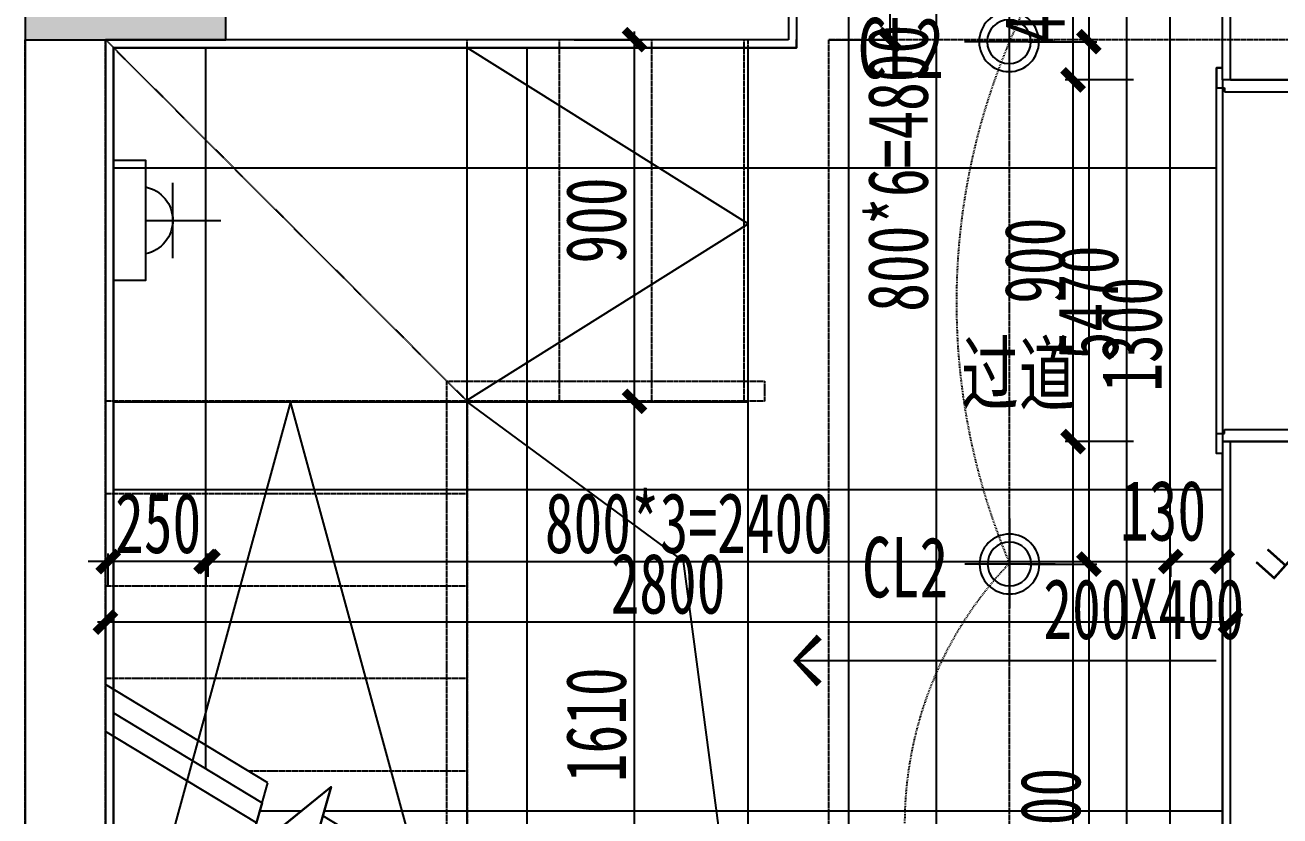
# Model space of a CAD drawing. Extents: x -255202 to 66368, y -6372500 to 603.
# Drawn here: x -127801 to -124678, y -3191216 to -3189248 of the extents above; entities that cross this region are included whole.
import ezdxf

# ---------------------------------------------------------------- set-up
doc = ezdxf.new("R2010")
doc.units = 0
doc.header["$LTSCALE"] = 10
doc.header["$MEASUREMENT"] = 0
for name, pattern in [('$0$DASH', [0.35, 0.25, -0.1]), ('ABOVE', [0.4, 0.2, -0.2]), ('CONTINOUS', [0]), ('DASH', [0.35, 0.25, -0.1]), ('DOTE', [2.4200000000000004, 2, -0.2, 0.02, -0.2]), ('改L~-3.2D$0$__DASH', [0.35, 0.25, -0.1])]:
    doc.linetypes.add(name, pattern=pattern)
for name, color, linetype in [('A-HACH（图案填充）', 8, 'Continuous'), ('A-LIFT-strs（楼电梯）', 8, 'Continuous'), ('A-TEXT（房间空间名称）', 67, 'Continuous'), ('A-WALL-stru（结构墙柱）', 10, 'Continuous'), ('A-WALL（砌体墙）', 7, 'Continuous'), ('A-墙体完成面', 15, 'Continuous'), ('A-建筑墙体', 255, 'Continuous'), ('A-门框', 251, 'Continuous'), ('D-地面材料', 250, 'Continuous'), ('DIM-地面材质放线', 149, 'Continuous'), ('DIM-开关定位', 149, 'Continuous'), ('DIM-灯具定位', 149, 'Continuous'), ('DIM_LEAD', 3, 'Continuous'), ('E-开关示意', 34, 'Continuous'), ('E-插座示意', 34, 'Continuous'), ('G-BEAM', 4, 'DASH'), ('G-BEAM_CON', 4, 'Continuous'), ('G-WALL', 50, 'Continuous'), ('G-WALL_HATCH', 33, 'Continuous'), ('L~1D$0$A-LIFT-strs（楼电梯）', 2, 'Continuous'), ('T-天花造型', 45, 'Continuous'), ('T-灯具、灯带', 13, 'Continuous'), ('W-文字', 67, 'Continuous'), ('墙体定位图', 7, 'Continuous'), ('天花布置图', 7, 'Continuous'), ('改L~-3.2(-6)D$0$A-LIFT-strs（楼电梯）', 8, 'Continuous'), ('改L~-3.2D$0$A-LIFT-strs（楼电梯）', 2, 'Continuous')]:
    doc.layers.add(name, color=color, linetype=linetype)
doc.styles.add('arch', font='romans.shx', dxfattribs={"width": 0.75})
doc.styles.add('样式222', font='', dxfattribs={"width": 0.7})
doc.styles.add('细黑体', font='', dxfattribs={"width": 0.7})
doc.styles.get('样式222').set_extended_font_data('STXihei')
doc.styles.get('细黑体').set_extended_font_data('STXihei')
doc.dimstyles.new('DK-50', dxfattribs={"dimscale": 50, "dimtxt": 3, "dimasz": 1, "dimexe": 0.4, "dimexo": 0.4, "dimgap": 0.4, "dimtad": 1, "dimtoh": 1, "dimdec": 0, "dimrnd": 5, "dimdsep": 46, "dimtxsty": '样式222', "dimblk": 'ARCHTICK', "dimcen": 3, "dimdle": 0.4, "dimclrd": 149, "dimclre": 149, "dimclrt": 149, "dimadec": 0, "dimazin": 0, "dimtfac": 1, "dimtdec": 0, "dimtix": 1, "dimtmove": 2, "dimatfit": 3, "dimldrblk": 'ARCHTICK', "dimfxl": 3, "dimfxlon": 1, "dimtvp": 1, "dimtolj": 1, "dimtzin": 0, "dimarcsym": 0})
doc.dimstyles.new('TC-DIM', dxfattribs={"dimscale": 0, "dimtxt": 2.5, "dimasz": 1.199999999999999, "dimexe": 1.199999999999999, "dimexo": 0, "dimgap": 0.5, "dimtad": 1, "dimdec": 0, "dimlfac": -1, "dimzin": 9, "dimdsep": 46, "dimtxsty": 'arch', "dimblk1": 'ARCHTICK', "dimblk2": 'ARCHTICK', "dimsah": 1, "dimcen": 2, "dimdle": 1.199999999999999, "dimclrd": 67, "dimclre": 67, "dimclrt": 67, "dimadec": 0, "dimazin": 0, "dimtfac": 1, "dimtdec": 0, "dimtmove": 0, "dimatfit": 3, "dimldrblk": 'ARCHTICK', "dimfxl": 8, "dimtolj": 1, "dimtzin": 0, "dimarcsym": 0})

# ---------------------------------------------------------------- blocks, each defined once
blk = doc.blocks.new('rte3rte')
at = {"color": 8}
blk.add_line((2058.033469666706, -1088.3056456196), (2060.279870077248, -1088.305645619599), dxfattribs=at)
blk.add_lwpolyline([(2059.167000995587, -1087.169464030287), (2059.167000996178, -1089.40047330323)], dxfattribs=at)
at = {"layer": 'T-灯具、灯带', "ltscale": 0.3}
for radius in [0.7450963839488716, 0.5450963839488716]:
    blk.add_circle((2059.167000995539, -1088.305645619599), radius, dxfattribs=at)
blk = doc.blocks.new('RDHGFHFDGDSFAS')
at = {"layer": 'A-建筑墙体'}
blk.add_line((730648.4439332109, -222639.7118989716), (730648.4439332109, -222639.7118989716), dxfattribs=at)
at = {"layer": 'T-灯具、灯带', "color": 250}
for p, q in [((730488.2591261596, -222539.7118989717), (730488.2591261596, -222352.2118989718)), ((730394.5091261596, -222472.1552580652), (730582.0091261596, -222472.1552580652))]:
    blk.add_line(p, q, dxfattribs=at)
at = {"layer": 'T-灯具、灯带', "color": 47}
blk.add_lwpolyline([(730338.2591261596, -222619.7118989717), (730638.2591261596, -222619.7118989717), (730638.2591261596, -222539.7118989717), (730338.2591261596, -222539.7118989717)], close=True, dxfattribs=at)
at = {"layer": 'T-灯具、灯带', "color": 250}
blk.add_arc((730488.2591261596, -222557.0435969025), 84.88833883725175, 11.78094753040083, 168.2190524695992, dxfattribs=at)
blk = doc.blocks.new('*U194')
at = {"color": 0, "const_width": 0.1500000000188135}
for points in [[(4.547e-13, 0.7830632176269319), (9.09e-14, 4.692339697189573), (1.496367200876648, 4.692339697189595)], [(9.09e-14, 3.633834937811434), (1.496367200876648, 3.633834937811457)]]:
    blk.add_lwpolyline(points, dxfattribs=at)
at = {"const_width": 1.019392763726458}
blk.add_lwpolyline([(4.547e-13, -0.5096963818632276, 1), (4.547e-13, 0.5096963818632276, 1)], format="xyb", close=True, dxfattribs=at)
blk = doc.blocks.new('_ArchTick')
at = {"color": 0, "linetype": 'ByBlock', "const_width": 0.4}
blk.add_lwpolyline([(-0.5, -0.5), (0.5, 0.5)], dxfattribs=at)
blk = doc.blocks.new('*D155')
at = {"layer": 'Defpoints', "color": 0, "transparency": 16777216}
for p in [(-125380.5552441303, -3187989.520296788), (-125380.5552441303, -3189289.520296788), (-125153.2040721154, -3189289.520296788)]:
    blk.add_point(p, dxfattribs=at)
at = {"layer": 'DIM-灯具定位', "color": 149, "lineweight": -2, "transparency": 16777216}
for p, q in [((-125153.2040721154, -3187969.520296788), (-125153.2040721154, -3189309.520296788)), ((-125303.2040721154, -3187989.520296788), (-125133.2040721154, -3187989.520296788)), ((-125303.2040721154, -3189289.520296788), (-125133.2040721154, -3189289.520296788))]:
    blk.add_line(p, q, dxfattribs=at)
at = {"layer": 'DIM-灯具定位', "color": 149, "lineweight": -2, "transparency": 16777216, "xscale": 50, "yscale": 50, "zscale": 50}
for p, rotation in [((-125153.2040721154, -3187989.520296788), 90), ((-125153.2040721154, -3189289.520296788), 270)]:
    blk.add_blockref('_ArchTick', p, dxfattribs=dict(at, rotation=rotation))
at = {"layer": 'DIM-灯具定位', "color": 149, "transparency": 16777216, "insert": (-125044.4215367952, -3188541.052628432), "char_height": 150, "attachment_point": 5, "rotation": 90, "style": '样式222'}
blk.add_mtext('\\A1;1300', dxfattribs=at)
blk = doc.blocks.new('*D156')
at = {"layer": 'Defpoints', "color": 0, "transparency": 16777216}
for p in [(-125380.5552441303, -3189289.520296788), (-125380.5552441303, -3190589.520296788), (-125153.2040721154, -3190589.520296788)]:
    blk.add_point(p, dxfattribs=at)
at = {"layer": 'DIM-灯具定位', "color": 149, "lineweight": -2, "transparency": 16777216}
for p, q in [((-125303.2040721154, -3189289.520296788), (-125133.2040721154, -3189289.520296788)), ((-125153.2040721154, -3189269.520296788), (-125153.2040721154, -3190609.520296788)), ((-125303.2040721154, -3190589.520296788), (-125133.2040721154, -3190589.520296788))]:
    blk.add_line(p, q, dxfattribs=at)
at = {"layer": 'DIM-灯具定位', "color": 149, "lineweight": -2, "transparency": 16777216, "xscale": 50, "yscale": 50, "zscale": 50}
for p, rotation in [((-125153.2040721154, -3189289.520296788), 90), ((-125153.2040721154, -3190589.520296788), 270)]:
    blk.add_blockref('_ArchTick', p, dxfattribs=dict(at, rotation=rotation))
at = {"layer": 'DIM-灯具定位', "color": 149, "transparency": 16777216, "insert": (-125045.8867045225, -3190017.816134118), "char_height": 150, "attachment_point": 5, "rotation": 90, "style": '样式222'}
blk.add_mtext('\\A1;1300', dxfattribs=at)
blk = doc.blocks.new('*D157')
at = {"layer": 'Defpoints', "color": 0, "transparency": 16777216}
for p in [(-125380.5552441303, -3190589.520296788), (-125380.5552441303, -3191889.520296787), (-125153.2040721154, -3191889.520296787)]:
    blk.add_point(p, dxfattribs=at)
at = {"layer": 'DIM-灯具定位', "color": 149, "lineweight": -2, "transparency": 16777216}
for p, q in [((-125153.2040721154, -3190569.520296788), (-125153.2040721154, -3191909.520296787)), ((-125303.2040721154, -3190589.520296788), (-125133.2040721154, -3190589.520296788)), ((-125303.2040721154, -3191889.520296787), (-125133.2040721154, -3191889.520296787))]:
    blk.add_line(p, q, dxfattribs=at)
at = {"layer": 'DIM-灯具定位', "color": 149, "lineweight": -2, "transparency": 16777216, "xscale": 50, "yscale": 50, "zscale": 50}
for p, rotation in [((-125153.2040721154, -3190589.520296788), 90), ((-125153.2040721154, -3191889.520296787), 270)]:
    blk.add_blockref('_ArchTick', p, dxfattribs=dict(at, rotation=rotation))
at = {"layer": 'DIM-灯具定位', "color": 149, "transparency": 16777216, "insert": (-125248.2040721163, -3191239.520296787), "char_height": 150, "attachment_point": 5, "rotation": 90, "style": '样式222'}
blk.add_mtext('\\A1;1300', dxfattribs=at)
blk = doc.blocks.new('A$C74114AF8')
at = {"layer": 'A-HACH（图案填充）'}
blk.add_hatch(color=256, dxfattribs=at).paths.add_polyline_path([(6000.000000000058, 8100), (5999.99999999447, 10200.00000003073), (5800.000000000873, 10200.00000003073), (5800.000000000058, 8100), (5799.999997960898, 8100.005517960526), (5799.999997960898, 7900.005517960526), (6300.000000000058, 7900), (6300.000000000058, 8100)])
at = {"layer": 'A-WALL-stru（结构墙柱）', "color": 0}
for p, q in [((6300.000000000058, 7900), (6300.000000000058, 8100)), ((5799.999997961932, 7900), (6300.000000000058, 7900))]:
    blk.add_line(p, q, dxfattribs=at)
blk = doc.blocks.new('z')
at = {"color": 67}
blk.add_line((0, 0), (-1, -1.0232e-12), dxfattribs=at)
blk.add_lwpolyline([(-0.9721317900081466, 0.9738270482438895, 0.2987999999999999, 0.1743, 0), (0, 0, 0.1743, 0.2987999999999999, 0), (-0.9721317900131572, -0.9738270482552128, 0.2987999999999999, 0.2987999999999999, 0)], format="xyseb", dxfattribs=at)
blk = doc.blocks.new('A$C0984594B')
at = {"layer": 'A-LIFT-strs（楼电梯）'}
blk.add_lwpolyline([(-1421.099855193519, -2960, 0, 0, 0), (-450, -2960, 0, 0, 0), (-450, -2220, 40.00000000000001, 0, 0), (-450, -2070, 0, 0, 0)], format="xyseb", dxfattribs=at)
at = {"layer": '改L~-3.2(-6)D$0$A-LIFT-strs（楼电梯）', "color": 250, "linetype": 'DASH', "ltscale": 0.5}
blk.add_lwpolyline([(-1441.099855193519, -450, 0, 0, 0), (-450, -450, 0, 0, 0), (-450, -1700, 40.00000000000001, 0, 0), (-450, -1850, 0, 0, 0)], format="xyseb", dxfattribs=at)
blk = doc.blocks.new('*U266')
for p, q in [((50.000216897832, 199.9903266772247), (3.99489293377212e-05, 199.9903266776902)), ((3.99489293377212e-05, 199.9903266776902), (9.496174636662119e-05, 184.990216650892)), ((50.00030858560814, 149.9889863650398), (50.000216897832, 199.9903266772247)), ((9.496174636662119e-05, 184.990216650892), (30.00009511425043, 184.990216650892)), ((30.00009511425043, 184.990216650892), (30.00009511425036, -55.00978743278797)), ((60.00030858560814, 149.9889863650398), (50.00030858560814, 149.9889863650398)), ((60.00034437726593, -50.00978741509283), (60.00030858560814, 149.9889863650398)), ((0.0001674276647812122, -55.00978741730474), (0.0001671415159202122, -70.00989351194261)), ((30.00009511425036, -55.00978743278797), (0.0001674276647812122, -55.00978686049025)), ((50.00034426929073, -70.00980259297324), (50.00034437726593, -50.00978741509283)), ((50.00034437726593, -50.00978741509283), (60.00034437726593, -50.00978741509283)), ((0.0001671415159202122, -70.00989351194261), (50.00034426929073, -70.00980259297324))]:
    blk.add_line(p, q)
blk = doc.blocks.new('*U267')
for p, q in [((50.00021689783196, 199.9903245399709), (3.994892929694957e-05, 199.9903245404365)), ((3.994892929694957e-05, 199.9903245404365), (9.496174632584956e-05, 184.9902145136383)), ((50.0003085856081, 149.9889842277861), (50.00021689783196, 199.9903245399709)), ((9.496174632584956e-05, 184.9902145136383), (30.00009511425039, 184.9902145136383)), ((30.00009511425039, 184.9902145136383), (30.0000951142504, -55.00978559544323)), ((60.0003085856081, 149.9889842277861), (50.0003085856081, 149.9889842277861)), ((60.00034437726597, -50.00978557774809), (60.0003085856081, 149.9889842277861)), ((0.0001674276648162626, -55.00978557996), (0.0001671415159552626, -70.00989167459787)), ((30.0000951142504, -55.00978559544323), (0.0001674276648162626, -55.00978502314551)), ((50.00034426929076, -70.0098007556285), (50.00034437726597, -50.00978557774809)), ((50.00034437726597, -50.00978557774809), (60.00034437726597, -50.00978557774809)), ((0.0001671415159552626, -70.00989167459787), (50.00034426929076, -70.0098007556285))]:
    blk.add_line(p, q)
blk = doc.blocks.new('*D474')
at = {"layer": 'Defpoints', "color": 0, "transparency": 16777216}
for p in [(-127593.7378623642, -3190583.361431905), (-127593.7378623642, -3190664.483509066), (-127345.5157793351, -3190641.100651396)]:
    blk.add_point(p, dxfattribs=at)
at = {"layer": 'DIM-地面材质放线', "color": 149, "lineweight": -2, "transparency": 16777216}
for p, q in [((-127593.7378623642, -3190644.483509066), (-127593.7378623642, -3190563.361431905)), ((-127345.5157793351, -3190621.100651396), (-127345.5157793351, -3190563.361431905)), ((-127593.7378623642, -3190583.361431905), (-127643.7378623642, -3190583.361431905)), ((-127345.5157793351, -3190583.361431905), (-127593.7378623642, -3190583.361431905)), ((-127345.5157793351, -3190583.361431905), (-127295.5157793351, -3190583.361431905))]:
    blk.add_line(p, q, dxfattribs=at)
at = {"layer": 'DIM-地面材质放线', "color": 149, "lineweight": -2, "transparency": 16777216, "xscale": 50, "yscale": 50, "zscale": 50}
blk.add_blockref('_ArchTick', (-127593.7378623642, -3190583.361431905), dxfattribs=at)
at = {"layer": 'DIM-地面材质放线', "color": 149, "lineweight": -2, "transparency": 16777216, "xscale": 50, "yscale": 50, "zscale": 50, "rotation": 180}
blk.add_blockref('_ArchTick', (-127345.5157793351, -3190583.361431905), dxfattribs=at)
at = {"layer": 'DIM-地面材质放线', "color": 149, "transparency": 16777216, "insert": (-127469.6268208497, -3190488.361431905), "char_height": 150, "attachment_point": 5, "style": '样式222'}
blk.add_mtext('\\A1;250', dxfattribs=at)
blk = doc.blocks.new('*D475')
at = {"layer": 'Defpoints', "color": 0, "transparency": 16777216}
for p in [(-124820.9362249221, -3190583.361431904), (-124949.5831560716, -3190641.100651396), (-124820.9362249221, -3190641.100659938)]:
    blk.add_point(p, dxfattribs=at)
at = {"layer": 'DIM-地面材质放线', "color": 149, "lineweight": -2, "transparency": 16777216}
for p, q in [((-124949.5831560716, -3190621.100651396), (-124949.5831560716, -3190563.361431904)), ((-124820.9362249221, -3190621.100659938), (-124820.9362249221, -3190563.361431904)), ((-124969.5831560716, -3190583.361431904), (-124800.9362249221, -3190583.361431904))]:
    blk.add_line(p, q, dxfattribs=at)
at = {"layer": 'DIM-地面材质放线', "color": 149, "lineweight": -2, "transparency": 16777216, "xscale": 50, "yscale": 50, "zscale": 50, "rotation": 180}
blk.add_blockref('_ArchTick', (-124949.5831560716, -3190583.361431904), dxfattribs=at)
at = {"layer": 'DIM-地面材质放线', "color": 149, "lineweight": -2, "transparency": 16777216, "xscale": 50, "yscale": 50, "zscale": 50}
blk.add_blockref('_ArchTick', (-124820.9362249221, -3190583.361431904), dxfattribs=at)
at = {"layer": 'DIM-地面材质放线', "color": 149, "transparency": 16777216, "insert": (-124968.6675189773, -3190457.352395759), "char_height": 150, "attachment_point": 5, "style": '样式222'}
blk.add_mtext('\\A1;130', dxfattribs=at)
blk = doc.blocks.new('*D476')
at = {"layer": 'Defpoints', "color": 0, "transparency": 16777216}
for p in [(-125350.9361914239, -3187204.487752181), (-125532.9240282715, -3192004.553931122), (-125350.9361914239, -3192004.553931122)]:
    blk.add_point(p, dxfattribs=at)
at = {"layer": 'DIM-地面材质放线', "color": 149, "lineweight": -2, "transparency": 16777216}
for p, q in [((-125382.9240282715, -3187204.487752181), (-125552.9240282715, -3187204.487752181)), ((-125532.9240282715, -3187184.487752181), (-125532.9240282715, -3192024.553931122)), ((-125382.9240282715, -3192004.553931122), (-125552.9240282715, -3192004.553931122))]:
    blk.add_line(p, q, dxfattribs=at)
at = {"layer": 'DIM-地面材质放线', "color": 149, "lineweight": -2, "transparency": 16777216, "xscale": 50, "yscale": 50, "zscale": 50}
for p, rotation in [((-125532.9240282715, -3187204.487752181), 90), ((-125532.9240282715, -3192004.553931122), 270)]:
    blk.add_blockref('_ArchTick', p, dxfattribs=dict(at, rotation=rotation))
at = {"layer": 'DIM-地面材质放线', "color": 149, "transparency": 16777216, "insert": (-125627.9240282724, -3189604.52084165), "char_height": 150, "attachment_point": 5, "rotation": 90, "style": '样式222'}
blk.add_mtext('\\A1;800*6=4800', dxfattribs=at)
blk = doc.blocks.new('改L~-3.2D$0$A$C3BF9012E')
at = {"layer": '改L~-3.2D$0$A-LIFT-strs（楼电梯）', "color": 250, "linetype": '改L~-3.2D$0$__DASH'}
for p, q in [((-1590, -900), (-1590, 0)), ((-1360, -900), (-1360, 0)), ((-1130, -900), (-1130, 0)), ((-900, -900), (0, 0)), ((-900, -900), (-900, 0)), ((-900, -900), (0, -900)), ((-900, -1130), (0, -1130)), ((-900, -1360), (0, -1360)), ((-900, -1590), (0, -1590)), ((-900, -1820), (-356.2318589310162, -1819.999999977648)), ((-900, -2050), (-737.2830367600545, -2049.999999977648))]:
    blk.add_line(p, q, dxfattribs=at)
at = {"layer": '改L~-3.2D$0$A-LIFT-strs（楼电梯）', "color": 250}
blk.add_line((-900, -945.9591794228181), (-900, -970), dxfattribs=at)
at = {"layer": '改L~-3.2D$0$A-LIFT-strs（楼电梯）', "color": 8}
for p, q in [((-404.5402727411129, -1849.158642597497), (2.654269337654114e-08, -1604.980778277386)), ((-375.804670158308, -1948.61834714748), (2.654269337654114e-08, -1721.785104839131)), ((-512.5449872636236, -2031.153908708598), (-562.0712441154756, -1859.733564968221)), ((-562.0712441154756, -1859.733564968221), (-352.7012491882779, -2028.583936070558)), ((-352.7012491882779, -2028.583936070558), (-404.5402727411129, -1849.158642597497)), ((-899.9999999734573, -2148.214895143639), (-541.2805898473598, -1931.694204156753)), ((-899.9999999734573, -2265.019221722614), (-512.5449872636236, -2031.153908708598)), ((-543.7681401236914, -2049.999999977648), (0, -2050)), ((-900, -2280), (0, -2280)), ((-1590, -2510.000000013039), (-1590, -3410.000000013039)), ((-1360, -2510.000000006519), (-1360, -3410.000000006519)), ((-1130, -2510), (-1130, -3410)), ((-899.9999999930151, -2510), (5.937181413173676e-08, -3409.999999983236)), ((-900, -2510), (-900, -3410)), ((-900, -2510), (0, -2510))]:
    blk.add_line(p, q, dxfattribs=at)
at = {"layer": '改L~-3.2D$0$A-LIFT-strs（楼电梯）', "color": 250, "linetype": '改L~-3.2D$0$__DASH'}
blk.add_lwpolyline([(-849.9999999948777, -2234.839548568241), (-849.9999999981374, -850), (-1640, -850), (-1640, -900), (-899.9999999981374, -900), (-899.9999999953434, -2265.019222019706)], dxfattribs=at)
at = {"layer": '改L~-3.2D$0$A-LIFT-strs（楼电梯）', "color": 8}
blk.add_lwpolyline([(-899.9999999953434, -2265.019221735653), (-899.9999999948777, -2510), (-1640, -2510), (-1640, -2560), (-849.9999999944121, -2560), (-849.9999999948777, -2234.839548568241)], dxfattribs=at)
blk = doc.blocks.new('*D616')
at = {"layer": 'Defpoints', "color": 0, "transparency": 16777216}
for p in [(-124949.5831560716, -3190583.361431904), (-127350.5157793351, -3190664.483509066), (-124949.5831560716, -3190641.100651396)]:
    blk.add_point(p, dxfattribs=at)
at = {"layer": 'DIM-地面材质放线', "color": 149, "lineweight": -2, "transparency": 16777216}
for p, q in [((-127350.5157793351, -3190644.483509066), (-127350.5157793351, -3190563.361431904)), ((-124949.5831560716, -3190621.100651396), (-124949.5831560716, -3190563.361431904)), ((-127370.5157793351, -3190583.361431904), (-124929.5831560716, -3190583.361431904))]:
    blk.add_line(p, q, dxfattribs=at)
at = {"layer": 'DIM-地面材质放线', "color": 149, "lineweight": -2, "transparency": 16777216, "xscale": 50, "yscale": 50, "zscale": 50, "rotation": 180}
blk.add_blockref('_ArchTick', (-127350.5157793351, -3190583.361431904), dxfattribs=at)
at = {"layer": 'DIM-地面材质放线', "color": 149, "lineweight": -2, "transparency": 16777216, "xscale": 50, "yscale": 50, "zscale": 50}
blk.add_blockref('_ArchTick', (-124949.5831560716, -3190583.361431904), dxfattribs=at)
at = {"layer": 'DIM-地面材质放线', "color": 149, "transparency": 16777216, "insert": (-126150.0494677034, -3190488.361431904), "char_height": 150, "attachment_point": 5, "style": '样式222'}
blk.add_mtext('\\A1;800*3=2400', dxfattribs=at)
blk = doc.blocks.new('*D779')
at = {"layer": 'Defpoints', "color": 0, "transparency": 16777216}
for p in [(-125900.6906148094, 0), (-124900.8133945752, -3192894.528801103), (-125900.6906148096, -3193144.45067456)]:
    blk.add_point(p, dxfattribs=at)
at = {"layer": '墙体定位图', "color": 149, "lineweight": -2, "transparency": 16777216}
for p, q in [((-125900.6906148096, -3192994.45067456), (-125900.6906148096, -3193164.45067456)), ((-124900.8133945752, -3192994.45067456), (-124900.8133945752, -3193164.45067456)), ((-124880.8133945752, -3193144.45067456), (-125920.6906148096, -3193144.45067456))]:
    blk.add_line(p, q, dxfattribs=at)
at = {"layer": '墙体定位图', "color": 149, "lineweight": -2, "transparency": 16777216, "xscale": 50, "yscale": 50, "zscale": 50, "rotation": 180}
blk.add_blockref('_ArchTick', (-125900.6906148096, -3193144.45067456), dxfattribs=at)
at = {"layer": '墙体定位图', "color": 149, "lineweight": -2, "transparency": 16777216, "xscale": 50, "yscale": 50, "zscale": 50}
blk.add_blockref('_ArchTick', (-124900.8133945752, -3193144.45067456), dxfattribs=at)
at = {"layer": '墙体定位图', "color": 149, "transparency": 16777216, "insert": (-125400.7520046924, -3193049.45067456), "char_height": 150, "attachment_point": 5, "style": '样式222'}
blk.add_mtext('\\A1;1000', dxfattribs=at)
blk = doc.blocks.new('*D780')
at = {"layer": 'Defpoints', "color": 0, "transparency": 16777216}
for p in [(-125900.6906148094, 0), (-126800.6906148092, -249.9218734567985), (-126800.6906148094, -3192894.524410201)]:
    blk.add_point(p, dxfattribs=at)
at = {"layer": '墙体定位图', "color": 149, "lineweight": -2, "transparency": 16777216}
for p, q in [((-125900.6906148094, -99.9218734567985), (-125900.6906148094, -269.9218734567985)), ((-126800.6906148092, -399.9218734567985), (-126800.6906148092, -229.9218734567985)), ((-125880.6906148094, -249.9218734567985), (-126820.6906148092, -249.9218734567985))]:
    blk.add_line(p, q, dxfattribs=at)
at = {"layer": '墙体定位图', "color": 149, "lineweight": -2, "transparency": 16777216, "xscale": 50, "yscale": 50, "zscale": 50, "rotation": 180}
blk.add_blockref('_ArchTick', (-126800.6906148092, -249.9218734567985), dxfattribs=at)
at = {"layer": '墙体定位图', "color": 149, "lineweight": -2, "transparency": 16777216, "xscale": 50, "yscale": 50, "zscale": 50}
blk.add_blockref('_ArchTick', (-125900.6906148094, -249.9218734567985), dxfattribs=at)
at = {"layer": '墙体定位图', "color": 149, "transparency": 16777216, "insert": (-126350.6906148093, -154.9218734567985), "char_height": 150, "attachment_point": 5, "style": '样式222'}
blk.add_mtext('\\A1;900', dxfattribs=at)
blk = doc.blocks.new('*D785')
at = {"layer": 'Defpoints', "color": 0, "transparency": 16777216}
for p in [(-125192.5643581419, -3190284.525468543), (-124936.7639061781, -3190284.525468543), (-124936.7636849421, -3192694.524434717)]:
    blk.add_point(p, dxfattribs=at)
at = {"layer": '墙体定位图', "color": 149, "lineweight": -2, "transparency": 16777216}
for p, q in [((-125192.5643581419, -3192714.524434717), (-125192.5643581419, -3190264.525468543)), ((-125042.5643581419, -3190284.525468543), (-125212.5643581419, -3190284.525468543)), ((-125042.5643581419, -3192694.524434717), (-125212.5643581419, -3192694.524434717))]:
    blk.add_line(p, q, dxfattribs=at)
at = {"layer": '墙体定位图', "color": 149, "lineweight": -2, "transparency": 16777216, "xscale": 50, "yscale": 50, "zscale": 50}
for p, rotation in [((-125192.5643581419, -3190284.525468543), 90), ((-125192.5643581419, -3192694.524434717), 270)]:
    blk.add_blockref('_ArchTick', p, dxfattribs=dict(at, rotation=rotation))
at = {"layer": '墙体定位图', "color": 149, "transparency": 16777216, "insert": (-125287.5643581428, -3191489.524951629), "char_height": 150, "attachment_point": 5, "rotation": 90, "style": '样式222'}
blk.add_mtext('\\A1;2410', dxfattribs=at)
blk = doc.blocks.new('*D786')
at = {"layer": 'Defpoints', "color": 0, "transparency": 16777216}
for p in [(-125192.5643581419, -3189384.5309836), (-125006.665066705, -3189384.5309836), (-124936.7639061781, -3190284.525468543)]:
    blk.add_point(p, dxfattribs=at)
at = {"layer": '墙体定位图', "color": 149, "lineweight": -2, "transparency": 16777216}
for p, q in [((-125042.5643581419, -3189384.5309836), (-125212.5643581419, -3189384.5309836)), ((-125192.5643581419, -3190304.525468543), (-125192.5643581419, -3189364.5309836)), ((-125042.5643581419, -3190284.525468543), (-125212.5643581419, -3190284.525468543))]:
    blk.add_line(p, q, dxfattribs=at)
at = {"layer": '墙体定位图', "color": 149, "lineweight": -2, "transparency": 16777216, "xscale": 50, "yscale": 50, "zscale": 50}
for p, rotation in [((-125192.5643581419, -3189384.5309836), 90), ((-125192.5643581419, -3190284.525468543), 270)]:
    blk.add_blockref('_ArchTick', p, dxfattribs=dict(at, rotation=rotation))
at = {"layer": '墙体定位图', "color": 149, "transparency": 16777216, "insert": (-125287.5643581428, -3189834.528226071), "char_height": 150, "attachment_point": 5, "rotation": 90, "style": '样式222'}
blk.add_mtext('\\A1;900', dxfattribs=at)
blk = doc.blocks.new('*D787')
at = {"layer": 'Defpoints', "color": 0, "transparency": 16777216}
for p in [(-125192.5643581419, -3188984.525812071), (-124936.7636849421, -3188984.525812071), (-125006.665066705, -3189384.5309836)]:
    blk.add_point(p, dxfattribs=at)
at = {"layer": '墙体定位图', "color": 149, "lineweight": -2, "transparency": 16777216}
for p, q in [((-125042.5643581419, -3188984.525812071), (-125212.5643581419, -3188984.525812071)), ((-125192.5643581419, -3189404.5309836), (-125192.5643581419, -3188964.525812071)), ((-125042.5643581419, -3189384.5309836), (-125212.5643581419, -3189384.5309836))]:
    blk.add_line(p, q, dxfattribs=at)
at = {"layer": '墙体定位图', "color": 149, "lineweight": -2, "transparency": 16777216, "xscale": 50, "yscale": 50, "zscale": 50}
for p, rotation in [((-125192.5643581419, -3188984.525812071), 90), ((-125192.5643581419, -3189384.5309836), 270)]:
    blk.add_blockref('_ArchTick', p, dxfattribs=dict(at, rotation=rotation))
at = {"layer": '墙体定位图', "color": 149, "transparency": 16777216, "insert": (-125287.5643581428, -3189184.528397835), "char_height": 150, "attachment_point": 5, "rotation": 90, "style": '样式222'}
blk.add_mtext('\\A1;400', dxfattribs=at)
blk = doc.blocks.new('*D794')
at = {"layer": 'Defpoints', "color": 0, "transparency": 16777216}
for p in [(-125900.8133893692, -3188414.527048066), (-125900.8133945815, -3189284.525812071), (-125648.5000000003, -3189284.525812071)]:
    blk.add_point(p, dxfattribs=at)
at = {"layer": '墙体定位图', "color": 149, "lineweight": -2, "transparency": 16777216}
for p, q in [((-125798.5000000003, -3188414.527048066), (-125628.5000000003, -3188414.527048066)), ((-125648.5000000003, -3188394.527048066), (-125648.5000000003, -3189304.525812071)), ((-125798.5000000003, -3189284.525812071), (-125628.5000000003, -3189284.525812071))]:
    blk.add_line(p, q, dxfattribs=at)
at = {"layer": '墙体定位图', "color": 149, "lineweight": -2, "transparency": 16777216, "xscale": 50, "yscale": 50, "zscale": 50}
for p, rotation in [((-125648.5000000003, -3188414.527048066), 90), ((-125648.5000000003, -3189284.525812071), 270)]:
    blk.add_blockref('_ArchTick', p, dxfattribs=dict(at, rotation=rotation))
at = {"layer": '墙体定位图', "color": 149, "transparency": 16777216, "insert": (-125743.5000000012, -3188849.526430068), "char_height": 150, "attachment_point": 5, "rotation": 90, "style": '样式222'}
blk.add_mtext('\\A1;870', dxfattribs=at)
blk = doc.blocks.new('*D803')
at = {"layer": 'Defpoints', "color": 0, "transparency": 16777216}
for p in [(-127600.8133950129, -3190733.919635846), (-127600.8133950129, -3191010.976933082), (-124800.8133945821, -3191010.976932758)]:
    blk.add_point(p, dxfattribs=at)
at = {"layer": '墙体定位图', "color": 149, "lineweight": -2, "transparency": 16777216}
for p, q in [((-124780.8133945821, -3190733.919635846), (-127620.8133950129, -3190733.919635846)), ((-127600.8133950129, -3190883.919635846), (-127600.8133950129, -3190713.919635846)), ((-124800.8133945821, -3190883.919635846), (-124800.8133945821, -3190713.919635846))]:
    blk.add_line(p, q, dxfattribs=at)
at = {"layer": '墙体定位图', "color": 149, "lineweight": -2, "transparency": 16777216, "xscale": 50, "yscale": 50, "zscale": 50, "rotation": 180}
blk.add_blockref('_ArchTick', (-127600.8133950129, -3190733.919635846), dxfattribs=at)
at = {"layer": '墙体定位图', "color": 149, "lineweight": -2, "transparency": 16777216, "xscale": 50, "yscale": 50, "zscale": 50}
blk.add_blockref('_ArchTick', (-124800.8133945821, -3190733.919635846), dxfattribs=at)
at = {"layer": '墙体定位图', "color": 149, "transparency": 16777216, "insert": (-126200.8133947975, -3190638.919635846), "char_height": 150, "attachment_point": 5, "style": '样式222'}
blk.add_mtext('\\A1;2800', dxfattribs=at)
blk = doc.blocks.new('*D961')
at = {"layer": 'Defpoints', "color": 0, "transparency": 16777216}
for p in [(-125900.6906148094, 0), (-126800.6906148094, -3192994.450674559), (-126800.6906148094, -3193144.45067456)]:
    blk.add_point(p, dxfattribs=at)
at = {"layer": '墙体定位图', "color": 149, "lineweight": -2, "transparency": 16777216}
for p, q in [((-125900.6906148096, -3192994.45067456), (-125900.6906148096, -3193164.45067456)), ((-126800.6906148094, -3193014.450674559), (-126800.6906148094, -3193164.45067456)), ((-125880.6906148096, -3193144.45067456), (-126820.6906148094, -3193144.45067456))]:
    blk.add_line(p, q, dxfattribs=at)
at = {"layer": '墙体定位图', "color": 149, "lineweight": -2, "transparency": 16777216, "xscale": 50, "yscale": 50, "zscale": 50, "rotation": 180}
blk.add_blockref('_ArchTick', (-126800.6906148094, -3193144.45067456), dxfattribs=at)
at = {"layer": '墙体定位图', "color": 149, "lineweight": -2, "transparency": 16777216, "xscale": 50, "yscale": 50, "zscale": 50}
blk.add_blockref('_ArchTick', (-125900.6906148096, -3193144.45067456), dxfattribs=at)
at = {"layer": '墙体定位图', "color": 149, "transparency": 16777216, "insert": (-126350.6906148095, -3193049.45067456), "char_height": 150, "attachment_point": 5, "style": '样式222'}
blk.add_mtext('\\A1;900', dxfattribs=at)
blk = doc.blocks.new('*D975')
at = {"layer": 'Defpoints', "color": 0, "transparency": 16777216}
for p in [(-125001.3176638665, -3187204.525812094), (-125059.5605341938, -3192674.469161434), (-125004.012828888, -3192674.469161434)]:
    blk.add_point(p, dxfattribs=at)
at = {"layer": '天花布置图', "color": 149, "lineweight": -2, "transparency": 16777216}
for p, q in [((-125021.3176638665, -3187204.525812094), (-125079.5605341938, -3187204.525812094)), ((-125059.5605341938, -3187184.525812094), (-125059.5605341938, -3192694.469161434)), ((-125024.012828888, -3192674.469161434), (-125079.5605341938, -3192674.469161434))]:
    blk.add_line(p, q, dxfattribs=at)
at = {"layer": '天花布置图', "color": 149, "lineweight": -2, "transparency": 16777216, "xscale": 50, "yscale": 50, "zscale": 50}
for p, rotation in [((-125059.5605341938, -3187204.525812094), 90), ((-125059.5605341938, -3192674.469161434), 270)]:
    blk.add_blockref('_ArchTick', p, dxfattribs=dict(at, rotation=rotation))
at = {"layer": '天花布置图', "color": 149, "transparency": 16777216, "insert": (-125154.5605341947, -3189939.497486763), "char_height": 150, "attachment_point": 5, "rotation": 90, "style": '样式222'}
blk.add_mtext('\\A1;5470', dxfattribs=at)
blk = doc.blocks.new('*D1146')
at = {"layer": 'Defpoints', "color": 0, "transparency": 16777216}
for p in [(-126526.9648358075, -3190184.525812084), (-126284.2529354552, -3190184.525812084), (-126526.9648358075, -3191794.525812084)]:
    blk.add_point(p, dxfattribs=at)
at = {"layer": '墙体定位图', "color": 149, "lineweight": -2, "transparency": 16777216}
for p, q in [((-126284.2529354552, -3191814.525812084), (-126284.2529354552, -3190164.525812084)), ((-126434.2529354552, -3190184.525812084), (-126264.2529354552, -3190184.525812084)), ((-126434.2529354552, -3191794.525812084), (-126264.2529354552, -3191794.525812084))]:
    blk.add_line(p, q, dxfattribs=at)
at = {"layer": '墙体定位图', "color": 149, "lineweight": -2, "transparency": 16777216, "xscale": 50, "yscale": 50, "zscale": 50}
for p, rotation in [((-126284.2529354552, -3190184.525812084), 90), ((-126284.2529354552, -3191794.525812084), 270)]:
    blk.add_blockref('_ArchTick', p, dxfattribs=dict(at, rotation=rotation))
at = {"layer": '墙体定位图', "color": 149, "transparency": 16777216, "insert": (-126379.252935456, -3190989.525812083), "char_height": 150, "attachment_point": 5, "rotation": 90, "style": '样式222'}
blk.add_mtext('\\A1;1610', dxfattribs=at)
blk = doc.blocks.new('*D1147')
at = {"layer": 'Defpoints', "color": 0, "transparency": 16777216}
for p in [(-126526.9648358075, -3189284.527189433), (-126284.2529354552, -3189284.527189433), (-126526.9648358075, -3190184.525812084)]:
    blk.add_point(p, dxfattribs=at)
at = {"layer": '墙体定位图', "color": 149, "lineweight": -2, "transparency": 16777216}
for p, q in [((-126284.2529354552, -3190204.525812084), (-126284.2529354552, -3189264.527189433)), ((-126434.2529354552, -3189284.527189433), (-126264.2529354552, -3189284.527189433)), ((-126434.2529354552, -3190184.525812084), (-126264.2529354552, -3190184.525812084))]:
    blk.add_line(p, q, dxfattribs=at)
at = {"layer": '墙体定位图', "color": 149, "lineweight": -2, "transparency": 16777216, "xscale": 50, "yscale": 50, "zscale": 50}
for p, rotation in [((-126284.2529354552, -3189284.527189433), 90), ((-126284.2529354552, -3190184.525812084), 270)]:
    blk.add_blockref('_ArchTick', p, dxfattribs=dict(at, rotation=rotation))
at = {"layer": '墙体定位图', "color": 149, "transparency": 16777216, "insert": (-126379.252935456, -3189734.526500758), "char_height": 150, "attachment_point": 5, "rotation": 90, "style": '样式222'}
blk.add_mtext('\\A1;900', dxfattribs=at)
blk = doc.blocks.new('hdfgdf')
at = {"layer": 'G-WALL_HATCH'}
h = blk.add_hatch(color=256, dxfattribs=at)
h.dxf.hatch_style = 1
h.paths.add_polyline_path([(147178.4049210372, -47794.14607040677), (147478.4049210372, -47794.14607040677), (147478.4049210372, -47594.14607040677), (147178.4049210372, -47594.14607040677), (147178.4049210372, -45494.14607040677), (146978.4049210372, -45494.14607040677), (146978.4049210372, -47594.14607040677), (146978.4029648743, -47594.14607037231), (146978.4029648743, -47794.14607037231)])
at = {"layer": 'G-BEAM'}
for p, q in [((146978.4049210372, -51204.14509384427), (146978.4049210372, -47794.14607040677)), ((147178.4049210372, -51204.14509384427), (147178.4049210372, -47794.14607040677)), ((148778.4029679118, -47794.14607040677), (147478.4049210372, -47794.14607040677)), ((148778.4029679122, -51204.14509384427), (148778.402967912, -47794.14607040677)), ((148978.402967912, -51204.14509384427), (148978.402967912, -47794.14607040677)), ((152778.4029679122, -47794.14607040677), (148978.4029679118, -47794.14607040677))]:
    blk.add_line(p, q, dxfattribs=at)
at = {"layer": 'G-WALL'}
for points in [[(147178.4049210372, -47794.14607040677), (147478.4049210372, -47794.14607040677), (147478.4049210372, -47594.14607040677), (147178.4049210372, -47594.14607040677), (147178.4049210372, -45494.14607040677), (146978.4049210372, -45494.14607040677), (146978.4049210372, -47594.14607040677), (146978.4029648743, -47594.14607037231), (146978.4029648743, -47794.14607037231)], [(146978.4049210372, -47794.14607040677), (146978.4049210372, -47794.14607040677)]]:
    blk.add_lwpolyline(points, close=True, dxfattribs=at)
at = {"layer": 'W-文字', "style": '细黑体', "width": 0.7}
blk.add_text(' 200X400', height=150, dxfattribs=at).set_placement((149441.2068156723, -49285.77460865723))
at = {"layer": 'W-文字'}
blk.add_leader([(148896.5094154741, -49339.29834141582), (149943.1480709766, -49339.29834142188)], dimstyle='TC-DIM', override={"dimscale": 49.99999999999999, "dimtad": 0, "dimldrblk": 'z'}, dxfattribs=at)

msp = doc.modelspace()

# ---------------------------------------------------------------- linework, layer by layer
at = {"layer": 'A-WALL（砌体墙）', "color": 0}
for p, q in [((-127800.8133946304, -3184884.524434715), (-127800.8133946085, -3197284.529952701)), ((-125900.8133893691, -3188414.527048064), (-125900.8133945815, -3189284.525812069)), ((-124800.8133973048, -3189384.480694205), (-124800.8133945821, -3188984.525812069)), ((-127800.8133955674, -3189184.521671413), (-127800.8133955517, -3192894.520294059)), ((-124800.8136984372, -3189284.530982094), (-124800.8137076171, -3189184.530983598)), ((-127600.8133946225, -3189284.525812069), (-127600.8133946092, -3192694.524434715)), ((-125900.8133945815, -3189284.525812069), (-127600.8133946225, -3189284.525812069)), ((-124800.8136984372, -3189384.530982094), (-124600.813394582, -3189384.530983598)), ((-124800.8133945821, -3192694.524434715), (-124800.813615818, -3190284.525468541))]:
    msp.add_line(p, q, dxfattribs=at)
at = {"layer": 'A-WALL（砌体墙）'}
msp.add_line((-124800.813615818, -3190284.525468541), (-124600.813615818, -3190284.525459362), dxfattribs=at)
at = {"layer": 'A-墙体完成面', "linetype": 'ByBlock'}
for p, q in [((-124820.9362119839, -3189384.525466297), (-124820.9361840303, -3188984.481039925)), ((-125880.9361851209, -3189304.481560853), (-125880.9361851209, -3189284.481257203)), ((-127580.9347447896, -3189304.48570148), (-125880.9361851209, -3189304.481560853)), ((-127580.6920444421, -3192674.564545304), (-127580.9347447896, -3189304.48570148))]:
    msp.add_line(p, q, dxfattribs=at)
for points in [[(-125880.9361851209, -3188414.527048146), (-125880.9361851209, -3189164.48103977), (-125880.9361851209, -3189164.48103977), (-125880.9361979731, -3189304.482796573), (-125900.923902352, -3189304.481609536)], [(-124820.9361805297, -3190284.526035938), (-124820.9361851215, -3192674.479655074), (-124900.9361851094, -3192674.479664254), (-124900.9361851094, -3192914.479662418), (-124820.9361851215, -3192914.479662418)], [(-124820.9362119839, -3190284.525467226), (-124820.9361840304, -3192674.484553733)]]:
    msp.add_lwpolyline(points, dxfattribs=at)
at = {"layer": 'D-地面材料'}
for p, q in [((-125750.9526306178, -3192674.492289166), (-125750.9526306178, -3187204.48704249)), ((-124950.9526306178, -3192674.485257087), (-124950.9523772639, -3187204.493910996)), ((-127350.9526306178, -3191098.692072147), (-127350.9526306178, -3189304.588661605)), ((-126550.9526306178, -3191794.525812062), (-126550.9526306178, -3189304.531048627)), ((-124835.9362299947, -3189604.490475059), (-127580.9131395791, -3189604.490475059)), ((-124820.9362028481, -3190404.490475059), (-127580.8555266012, -3190404.490475059)), ((-127113.3757513307, -3191204.490475059), (-127216.6788195886, -3191204.490475059)), ((-124820.9362774824, -3191204.490475059), (-127056.0925726316, -3191204.490475059))]:
    msp.add_line(p, q, dxfattribs=at)
for points in [[(-125880.9361851209, -3188444.526977466), (-125880.9361851209, -3189304.482796574), (-127580.934736182, -3189304.605224047), (-127580.8155246246, -3190959.948331882), (-127210.5895555962, -3191183.414306711), (-127248.0607775204, -3191313.10974814), (-127038.6907825932, -3191144.259377038), (-127073.8492381344, -3191265.949868493)], [(-124820.9364146225, -3192674.484553733), (-124820.9365239298, -3190314.525394913), (-124835.9361803506, -3190314.525395608), (-124835.9362340809, -3189354.480704913), (-124820.9361886622, -3189354.480826332), (-124820.9361840303, -3189014.480969517)]]:
    msp.add_lwpolyline(points, dxfattribs=at)
msp.add_lwpolyline([(-126010.8141564231, -3191843.057408575), (-126010.8126511104, -3192674.482241399), (-127580.6926778237, -3192674.578733176), (-127580.8155246246, -3190959.948331882), (-127210.5895555962, -3191183.414306711), (-127248.0607775204, -3191313.10974814), (-127038.6907825932, -3191144.259377038), (-127073.8492381344, -3191265.949868493), (-126750.7620267133, -3191460.96319736), (-126752.1488831498, -3191843.05997697)], close=True, dxfattribs=at)
at = {"layer": 'DIM-开关定位', "color": 36, "linetype": 'ABOVE'}
for centre, radius, start, end in [((-126728.615268471, -3188638.424993386, -3.926959765574433e-09), 1523.841829238643, 334.7054265665581, 25.20350732975471), ((-123821.9615877081, -3189938.48576045, -7.853919531148867e-09), 1660.943031146614, 157.0006251287453, 202.9993748712749), ((-124671.8917993653, -3191237.451224158), 939.9563295304966, 136.2493311446854, 223.7506688553031)]:
    msp.add_arc(centre, radius, start, end, dxfattribs=at)
at = {"layer": 'DIM_LEAD', "color": 250, "linetype": '$0$DASH'}
msp.add_line((-125350.8747898514, -3192209.800222521), (-125350.8747898514, -3187565.276052545), dxfattribs=at)
at = {"layer": 'T-天花造型', "color": 250, "linetype": 'ByBlock'}
msp.add_lwpolyline([(-127580.7484724205, -3190185.989910213), (-126000.8133935557, -3190185.989910213), (-126000.8133935557, -3189304.521915006), (-127580.7484724205, -3189304.521915006)], close=True, dxfattribs=at)
at = {"layer": 'T-天花造型', "color": 250, "linetype": 'ByBlock', "elevation": 9.817399413935902e-10}
msp.add_lwpolyline([(-126700.7620266774, -3189304.521915006), (-127580.5692517911, -3189304.521915006), (-127580.5692517911, -3192674.604607177), (-126700.7620266774, -3192674.604607177)], close=True, dxfattribs=at)
at = {"layer": 'T-天花造型', "linetype": 'ByBlock'}
for points in [[(-126000.8133935557, -3189304.52249944), (-127580.5692517911, -3189304.52249944), (-127580.5692517911, -3192674.604607177), (-126000.8133935557, -3192674.604607177)], [(-124580.9361794386, -3189384.525466297), (-124820.9362119839, -3189384.525466297), (-124820.9362119839, -3190284.525467226), (-124580.9361794386, -3190284.525467226)]]:
    msp.add_lwpolyline(points, close=True, dxfattribs=at)
at = {"layer": 'T-天花造型', "color": 250, "linetype": 'ByBlock'}
for points in [[(-126700.7620267367, -3190181.530322677), (-126000.813393615, -3189743.068709579), (-126700.7620267367, -3189304.607096482)], [(-126700.7620267367, -3191797.765978024), (-127140.6656392935, -3190186.074507255), (-127580.5692518503, -3191797.765978024)]]:
    msp.add_lwpolyline(points, dxfattribs=at)
at = {"layer": 'T-天花造型', "color": 250, "linetype": 'ByBlock', "elevation": 9.817399413936084e-10}
msp.add_lwpolyline([(-126000.8133935557, -3191797.681380982), (-126162.2320692974, -3190582.136307297), (-126700.7620266774, -3190185.989910213)], dxfattribs=at)

# ---------------------------------------------------------------- block references
msp.add_blockref('A$C74114AF8', (-133600.8133935283, -3197184.525812022))
at = {"layer": 'A-LIFT-strs（楼电梯）', "xscale": -1}
msp.add_blockref('A$C0984594B', (-127600.7620267086, -3189284.525812069), dxfattribs=at)
at = {"layer": 'A-门框', "color": 2, "rotation": 269.9999984391951}
msp.add_blockref('*U267', (-124765.9263990073, -3189354.480600041), dxfattribs=at)
at = {"layer": 'A-门框', "color": 2, "extrusion": (0, 0, -1), "zscale": -1, "rotation": 89.99999843919507}
msp.add_blockref('*U266', (124765.9263958204, -3190314.525560842), dxfattribs=at)
at = {"layer": 'E-开关示意', "extrusion": (0, 0, -1), "xscale": -39.94758180436644, "yscale": 39.94758180436644, "zscale": -39.94758180436644, "rotation": 221.7521174474529}
msp.add_blockref('*U194', (124567.2861379174, -3190484.519792126), dxfattribs=at)
at = {"layer": 'E-插座示意', "color": 11, "linetype": 'ByBlock', "xscale": -1, "rotation": 270}
msp.add_blockref('RDHGFHFDGDSFAS', (95038.96310498731, -3920222.511448714), dxfattribs=at)
at = {"layer": 'G-BEAM_CON', "linetype": 'CONTINOUS'}
msp.add_blockref('hdfgdf', (-274779.2163603561, -3141490.379739523), dxfattribs=at)
at = {"layer": 'L~1D$0$A-LIFT-strs（楼电梯）', "xscale": -1}
msp.add_blockref('改L~-3.2D$0$A$C3BF9012E', (-127600.8133946225, -3189284.525812069), dxfattribs=at)
at = {"layer": 'T-灯具、灯带', "ltscale": 0.3, "xscale": -100, "yscale": 100, "zscale": 100}
for p in [(80564.79219734683, -3080458.955734826), (80565.8253097379, -3081758.955734826)]:
    msp.add_blockref('rte3rte', p, dxfattribs=at)

# ---------------------------------------------------------------- texts
at = {"layer": 'A-TEXT（房间空间名称）', "style": '细黑体', "width": 0.7}
msp.add_text('过道', height=150, dxfattribs=at).set_placement((-125470.9284481759, -3190190.93821942))
at = {"layer": 'T-灯具、灯带', "linetype": 'DOTE', "ltscale": 0.3, "style": '细黑体', "width": 0.7}
for p in [(-125728.3455887624, -3189380.328246503), (-125717.5621597845, -3190672.280093126)]:
    msp.add_text('CL2', height=150, dxfattribs=at).set_placement(p)

# ---------------------------------------------------------------- dimensions: what is measured, and where the dimension line sits
at = {"layer": 'DIM-地面材质放线'}
dim = msp.add_aligned_dim(p1=(-125350.9361914238, -3187204.487752179), p2=(-125350.9361914238, -3192004.55393112), distance=-181.9878368477075, text='800*6=<>', dimstyle='DK-50', dxfattribs=at)
dim.commit()
dim.dimension.update_dxf_attribs({"geometry": '*D476', "text_midpoint": (-125627.9240282724, -3189604.52084165)})
dim = msp.add_linear_dim(base=(-124820.9362249221, -3190583.361431904), p1=(-124949.5831560716, -3190641.100651396), p2=(-124820.9362249221, -3190641.100659938), angle=7.016709298534877e-15, dimstyle='DK-50', dxfattribs=at)
dim.commit()
dim.dimension.update_dxf_attribs({"geometry": '*D475', "text_midpoint": (-124968.6675189773, -3190457.352395759), "dimtype": 160})
dim = msp.add_linear_dim(base=(-127593.7378623642, -3190583.361431905), p1=(-127345.5157793351, -3190641.100651396), p2=(-127593.7378623642, -3190664.483509066), angle=7.016709298534877e-15, dimstyle='DK-50', dxfattribs=at)
dim.commit()
dim.dimension.update_dxf_attribs({"geometry": '*D474', "text_midpoint": (-127469.6268208497, -3190488.361431905)})
dim = msp.add_linear_dim(base=(-124949.5831560716, -3190583.361431904), p1=(-127350.5157793351, -3190664.483509066), p2=(-124949.5831560716, -3190641.100651396), angle=180, text='800*3=<>', dimstyle='DK-50', dxfattribs=at)
dim.commit()
dim.dimension.update_dxf_attribs({"geometry": '*D616', "text_midpoint": (-126150.0494677034, -3190488.361431904)})
at = {"layer": 'DIM-灯具定位'}
for base, p1, p2, picture, middle in [((-125153.2040721154, -3189289.520296788), (-125380.5552441303, -3187989.520296786), (-125380.5552441303, -3189289.520296786), '*D155', (-125044.4215367952, -3188541.052628432)), ((-125153.2040721154, -3190589.520296788), (-125380.5552441303, -3189289.520296786), (-125380.5552441303, -3190589.520296786), '*D156', (-125045.8867045225, -3190017.816134118))]:
    dim = msp.add_linear_dim(base=base, p1=p1, p2=p2, angle=270, dimstyle='DK-50', dxfattribs=at)
    dim.commit()
    dim.dimension.update_dxf_attribs({"geometry": picture, "text_midpoint": middle, "dimtype": 160})
dim = msp.add_linear_dim(base=(-125153.2040721154, -3191889.520296787), p1=(-125380.5552441303, -3190589.520296786), p2=(-125380.5552441303, -3191889.520296786), angle=270, dimstyle='DK-50', dxfattribs=at)
dim.commit()
dim.dimension.update_dxf_attribs({"geometry": '*D157', "text_midpoint": (-125248.2040721163, -3191239.520296787)})
at = {"layer": '墙体定位图', "color": 1}
for base, p1, p2, angle, picture, middle in [((-126800.6906148092, -249.9218734567985), (-125900.6906148094, 0), (-126800.6906148094, -3192894.524410201), 180, '*D780', (-126350.6906148093, -154.9218734567985)), ((-126800.6906148094, -3193144.45067456), (-125900.6906148094, 0), (-126800.6906148094, -3192994.450674559), 180, '*D961', (-126350.6906148095, -3193049.45067456)), ((-125900.6906148096, -3193144.45067456), (-124900.8133945752, -3192894.528801103), (-125900.6906148094, 0), 180, '*D779', (-125400.7520046924, -3193049.45067456)), ((-125648.5000000003, -3189284.525812071), (-125900.8133893691, -3188414.527048064), (-125900.8133945815, -3189284.525812069), 90, '*D794', (-125743.5000000012, -3188849.526430068)), ((-125192.5643581419, -3188984.525812071), (-125006.665066705, -3189384.530983598), (-124936.7636849421, -3188984.525812069), 90, '*D787', (-125287.5643581428, -3189184.528397835)), ((-126284.2529354552, -3189284.527189433), (-126526.9648358074, -3190184.525812082), (-126526.9648358074, -3189284.527189431), 90, '*D1147', (-126379.252935456, -3189734.526500758)), ((-125192.5643581419, -3189384.5309836), (-124936.763906178, -3190284.525468541), (-125006.665066705, -3189384.530983598), 90, '*D786', (-125287.5643581428, -3189834.528226071)), ((-126284.2529354552, -3190184.525812084), (-126526.9648358074, -3191794.525812082), (-126526.9648358074, -3190184.525812082), 90, '*D1146', (-126379.252935456, -3190989.525812083)), ((-125192.5643581419, -3190284.525468543), (-124936.7636849421, -3192694.524434715), (-124936.763906178, -3190284.525468541), 90, '*D785', (-125287.5643581428, -3191489.524951629)), ((-127600.8133950129, -3190733.919635846), (-124800.8133945821, -3191010.976932758), (-127600.8133950129, -3191010.976933082), 180, '*D803', (-126200.8133947975, -3190638.919635846))]:
    dim = msp.add_linear_dim(base=base, p1=p1, p2=p2, angle=angle, dimstyle='DK-50', dxfattribs=at)
    dim.commit()
    dim.dimension.update_dxf_attribs({"geometry": picture, "text_midpoint": middle})
at = {"layer": '天花布置图', "color": 6}
dim = msp.add_linear_dim(base=(-125059.5605341938, -3192674.469161434), p1=(-125001.3176638664, -3187204.525812092), p2=(-125004.012828888, -3192674.469161432), angle=90, dimstyle='DK-50', dxfattribs=at)
dim.commit()
dim.dimension.update_dxf_attribs({"geometry": '*D975', "text_midpoint": (-125154.5605341947, -3189939.497486763)})

doc.saveas('drawing.dxf')
